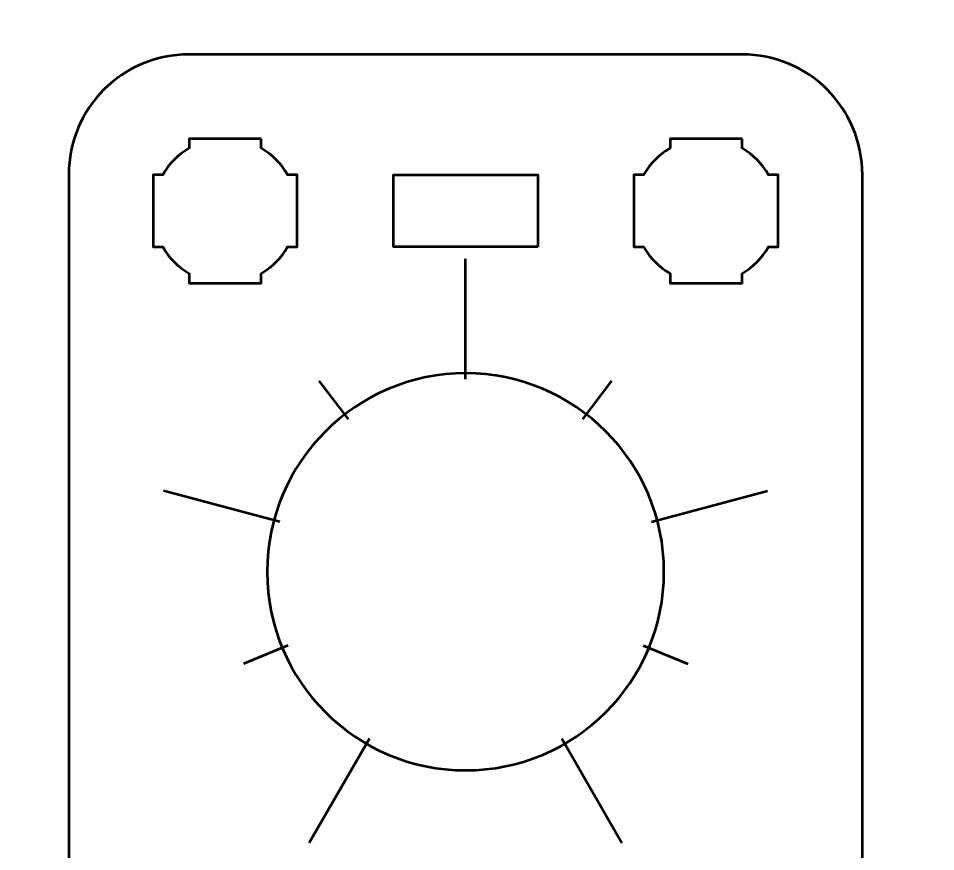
# Model space of a CAD drawing. Header units: centimetres. Extents: x -21 to 0, y -29.7 to 0.
# Drawn here: x -11.96 to -8.145, y -11.413 to -7.95 of the extents above; entities that cross this region are included whole.
import ezdxf

# ---------------------------------------------------------------- set-up
doc = ezdxf.new("R2010")
doc.units = ezdxf.units.CM
doc.header["$MEASUREMENT"] = 0
doc.layers.add('Layer 1', color=7, linetype='Continuous')

msp = doc.modelspace()

# ---------------------------------------------------------------- linework, layer by layer
at = {"layer": 'Layer 1', "color": 1, "lineweight": 53}
msp.add_open_spline([(-21.00003, -29.19995), (-21.00003, -29.19995), (-21.00003, -5.29992), (-21.00003, -5.29992), (-21.00003, -5.29992), (-21.00003, -5.21709), (-20.93286, -5.14992), (-20.85003, -5.14992), (-20.85003, -5.14992), (-20.7672, -5.14992), (-20.70003, -5.08275), (-20.70003, -4.99992), (-20.70003, -4.99992), (-20.70003, -4.91709), (-20.7672, -4.84992), (-20.85003, -4.84992), (-20.85003, -4.84992), (-20.93286, -4.84992), (-21.00003, -4.78275), (-21.00003, -4.69992), (-21.00003, -4.69992), (-21.00003, -4.61709), (-20.93286, -4.54992), (-20.85003, -4.54992), (-20.85003, -4.54992), (-20.7672, -4.54992), (-20.70003, -4.48275), (-20.70003, -4.39992), (-20.70003, -4.39992), (-20.70003, -4.31709), (-20.7672, -4.24992), (-20.85003, -4.24992), (-20.85003, -4.24992), (-20.93286, -4.24992), (-21.00003, -4.18275), (-21.00003, -4.09992), (-21.00003, -4.09992), (-21.00003, -4.01709), (-20.93286, -3.94992), (-20.85003, -3.94992), (-20.85003, -3.94992), (-20.7672, -3.94992), (-20.70003, -3.88275), (-20.70003, -3.79992), (-20.70003, -3.79992), (-20.70003, -3.71709), (-20.7672, -3.64992), (-20.85003, -3.64992), (-20.85003, -3.64992), (-20.93286, -3.64992), (-21.00003, -3.58275), (-21.00003, -3.49992), (-21.00003, -3.49992), (-21.00003, -3.41709), (-20.93286, -3.34992), (-20.85003, -3.34992), (-20.85003, -3.34992), (-20.7672, -3.34992), (-20.70003, -3.28275), (-20.70003, -3.19992), (-20.70003, -3.19992), (-20.70003, -3.11709), (-20.7672, -3.04992), (-20.85003, -3.04992), (-20.85003, -3.04992), (-20.93286, -3.04992), (-21.00003, -2.98275), (-21.00003, -2.89992), (-21.00003, -2.89992), (-21.00003, -2.81709), (-20.93286, -2.74992), (-20.85003, -2.74992), (-20.85003, -2.74992), (-20.7672, -2.74992), (-20.70003, -2.68275), (-20.70003, -2.59992), (-20.70003, -2.59992), (-20.70003, -2.51709), (-20.7672, -2.44992), (-20.85003, -2.44992), (-20.85003, -2.44992), (-20.93286, -2.44992), (-21.00003, -2.38275), (-21.00003, -2.29992), (-21.00003, -2.29992), (-21.00003, -2.21709), (-20.93286, -2.14992), (-20.85003, -2.14992), (-20.85003, -2.14992), (-20.7672, -2.14992), (-20.70003, -2.08275), (-20.70003, -1.99992), (-20.70003, -1.99992), (-20.70003, -1.91709), (-20.7672, -1.84992), (-20.85003, -1.84992), (-20.85003, -1.84992), (-20.93286, -1.84992), (-21.00003, -1.78275), (-21.00003, -1.69992), (-21.00003, -1.69992), (-21.00003, -1.61709), (-20.93286, -1.54992), (-20.85003, -1.54992), (-20.85003, -1.54992), (-20.7672, -1.54992), (-20.70003, -1.48275), (-20.70003, -1.39992), (-20.70003, -1.39992), (-20.70003, -1.31709), (-20.7672, -1.24992), (-20.85003, -1.24992), (-20.85003, -1.24992), (-20.93286, -1.24992), (-21.00003, -1.18275), (-21.00003, -1.09992), (-21.00003, -1.09992), (-21.00003, -1.09992), (-21.00003, -0.49992), (-21.00003, -0.49992), (-21.00003, -0.49992), (-21.00003, -0.22295), (-20.77694, 0.00004), (-20.49994, 0.00004), (-20.49994, 0.00004), (-20.49994, 0.00004), (-0.50008, 0.00004), (-0.50008, 0.00004), (-0.50008, 0.00004), (-0.22294, 0.00004), (0.00002, -0.22295), (0.00002, -0.49992), (0.00002, -0.49992), (0.00002, -0.49992), (0.00002, -29.19995), (0.00002, -29.19995), (0.00002, -29.19995), (0.00002, -29.47695), (-0.22294, -29.70004), (-0.50008, -29.70004), (-0.50008, -29.70004), (-0.50008, -29.70004), (-20.49994, -29.70004), (-20.49994, -29.70004), (-20.49994, -29.70004), (-20.77694, -29.70004), (-21.00003, -29.47695), (-21.00003, -29.19995)], degree=3, knots=[0, 0, 0, 0, 0.027027, 0.027027, 0.027027, 0.027027, 0.0540541, 0.0540541, 0.0540541, 0.0540541, 0.0810811, 0.0810811, 0.0810811, 0.0810811, 0.1081081, 0.1081081, 0.1081081, 0.1081081, 0.1351351, 0.1351351, 0.1351351, 0.1351351, 0.1621622, 0.1621622, 0.1621622, 0.1621622, 0.1891892, 0.1891892, 0.1891892, 0.1891892, 0.2162162, 0.2162162, 0.2162162, 0.2162162, 0.2432432, 0.2432432, 0.2432432, 0.2432432, 0.2702703, 0.2702703, 0.2702703, 0.2702703, 0.2972973, 0.2972973, 0.2972973, 0.2972973, 0.3243243, 0.3243243, 0.3243243, 0.3243243, 0.3513514, 0.3513514, 0.3513514, 0.3513514, 0.3783784, 0.3783784, 0.3783784, 0.3783784, 0.4054054, 0.4054054, 0.4054054, 0.4054054, 0.4324324, 0.4324324, 0.4324324, 0.4324324, 0.4594595, 0.4594595, 0.4594595, 0.4594595, 0.4864865, 0.4864865, 0.4864865, 0.4864865, 0.5135135, 0.5135135, 0.5135135, 0.5135135, 0.5405405, 0.5405405, 0.5405405, 0.5405405, 0.5675676, 0.5675676, 0.5675676, 0.5675676, 0.5945946, 0.5945946, 0.5945946, 0.5945946, 0.6216216, 0.6216216, 0.6216216, 0.6216216, 0.6486486, 0.6486486, 0.6486486, 0.6486486, 0.6756757, 0.6756757, 0.6756757, 0.6756757, 0.7027027, 0.7027027, 0.7027027, 0.7027027, 0.7297297, 0.7297297, 0.7297297, 0.7297297, 0.7567568, 0.7567568, 0.7567568, 0.7567568, 0.7837838, 0.7837838, 0.7837838, 0.7837838, 0.8108108, 0.8108108, 0.8108108, 0.8108108, 0.8378378, 0.8378378, 0.8378378, 0.8378378, 0.8648649, 0.8648649, 0.8648649, 0.8648649, 0.8918919, 0.8918919, 0.8918919, 0.8918919, 0.9189189, 0.9189189, 0.9189189, 0.9189189, 0.9459459, 0.9459459, 0.9459459, 0.9459459, 0.972973, 0.972973, 0.972973, 0.972973, 1, 1, 1, 1], dxfattribs=at)
at = {"layer": 'Layer 1', "color": 3, "lineweight": 53}
msp.add_open_spline([(-8.45002, -8.60008), (-8.45002, -8.60008), (-8.45002, -14.89993), (-8.45002, -14.89993), (-8.45002, -14.89993), (-8.45002, -15.17706), (-8.67312, -15.40002), (-8.95012, -15.40002), (-8.95012, -15.40002), (-8.95012, -15.40002), (-11.25004, -15.40002), (-11.25004, -15.40002), (-11.25004, -15.40002), (-11.52705, -15.40002), (-11.75, -15.17706), (-11.75, -14.89993), (-11.75, -14.89993), (-11.75, -14.89993), (-11.75, -8.60008), (-11.75, -8.60008), (-11.75, -8.60008), (-11.75, -8.32309), (-11.52705, -8.1), (-11.25004, -8.1), (-11.25004, -8.1), (-11.25004, -8.1), (-8.95012, -8.1), (-8.95012, -8.1), (-8.95012, -8.1), (-8.67312, -8.1), (-8.45002, -8.32309), (-8.45002, -8.60008)], degree=3, knots=[0, 0, 0, 0, 0.125, 0.125, 0.125, 0.125, 0.25, 0.25, 0.25, 0.25, 0.375, 0.375, 0.375, 0.375, 0.5, 0.5, 0.5, 0.5, 0.625, 0.625, 0.625, 0.625, 0.75, 0.75, 0.75, 0.75, 0.875, 0.875, 0.875, 0.875, 1, 1, 1, 1], dxfattribs=at)
at = {"layer": 'Layer 1', "lineweight": 53}
for points, knots in [([(-10.94993, -8.45), (-10.94993, -8.45), (-10.94993, -8.49011), (-10.94993, -8.49011), (-10.94993, -8.49011), (-10.90445, -8.51643), (-10.86642, -8.55446), (-10.84011, -8.59993), (-10.84011, -8.59993), (-10.84011, -8.59993), (-10.8, -8.59993), (-10.8, -8.59993), (-10.8, -8.59993), (-10.8, -8.59993), (-10.8, -8.75), (-10.8, -8.75), (-10.8, -8.75), (-10.8, -8.75), (-10.8, -8.89993), (-10.8, -8.89993), (-10.8, -8.89993), (-10.8, -8.89993), (-10.84011, -8.89993), (-10.84011, -8.89993), (-10.84011, -8.89993), (-10.86642, -8.94555), (-10.90445, -8.98347), (-10.94993, -9.00979), (-10.94993, -9.00979), (-10.94993, -9.00979), (-10.94993, -9.05001), (-10.94993, -9.05001), (-10.94993, -9.05001), (-10.94993, -9.05001), (-11.1, -9.05001), (-11.1, -9.05001), (-11.1, -9.05001), (-11.1, -9.05001), (-11.24993, -9.05001), (-11.24993, -9.05001), (-11.24993, -9.05001), (-11.24993, -9.05001), (-11.24993, -9.00979), (-11.24993, -9.00979), (-11.24993, -9.00979), (-11.2954, -8.98347), (-11.33343, -8.94555), (-11.35975, -8.89993), (-11.35975, -8.89993), (-11.35975, -8.89993), (-11.4, -8.89993), (-11.4, -8.89993), (-11.4, -8.89993), (-11.4, -8.89993), (-11.4, -8.75), (-11.4, -8.75), (-11.4, -8.75), (-11.4, -8.75), (-11.4, -8.59993), (-11.4, -8.59993), (-11.4, -8.59993), (-11.4, -8.59993), (-11.35975, -8.59993), (-11.35975, -8.59993), (-11.35975, -8.59993), (-11.33343, -8.55446), (-11.2954, -8.51643), (-11.24993, -8.49011), (-11.24993, -8.49011), (-11.24993, -8.49011), (-11.24993, -8.45), (-11.24993, -8.45), (-11.24993, -8.45), (-11.24993, -8.45), (-11.1, -8.45), (-11.1, -8.45), (-11.1, -8.45), (-11.1, -8.45), (-10.94993, -8.45), (-10.94993, -8.45)], [0, 0, 0, 0, 0.05, 0.05, 0.05, 0.05, 0.1, 0.1, 0.1, 0.1, 0.15, 0.15, 0.15, 0.15, 0.2, 0.2, 0.2, 0.2, 0.25, 0.25, 0.25, 0.25, 0.3, 0.3, 0.3, 0.3, 0.35, 0.35, 0.35, 0.35, 0.4, 0.4, 0.4, 0.4, 0.45, 0.45, 0.45, 0.45, 0.5, 0.5, 0.5, 0.5, 0.55, 0.55, 0.55, 0.55, 0.6, 0.6, 0.6, 0.6, 0.65, 0.65, 0.65, 0.65, 0.7, 0.7, 0.7, 0.7, 0.75, 0.75, 0.75, 0.75, 0.8, 0.8, 0.8, 0.8, 0.85, 0.85, 0.85, 0.85, 0.9, 0.9, 0.9, 0.9, 0.95, 0.95, 0.95, 0.95, 1, 1, 1, 1]), ([(-8.94993, -8.45), (-8.94993, -8.45), (-8.94993, -8.49011), (-8.94993, -8.49011), (-8.94993, -8.49011), (-8.90445, -8.51643), (-8.86642, -8.55446), (-8.84011, -8.59993), (-8.84011, -8.59993), (-8.84011, -8.59993), (-8.8, -8.59993), (-8.8, -8.59993), (-8.8, -8.59993), (-8.8, -8.59993), (-8.8, -8.75), (-8.8, -8.75), (-8.8, -8.75), (-8.8, -8.75), (-8.8, -8.89993), (-8.8, -8.89993), (-8.8, -8.89993), (-8.8, -8.89993), (-8.84011, -8.89993), (-8.84011, -8.89993), (-8.84011, -8.89993), (-8.86642, -8.94555), (-8.90445, -8.98347), (-8.94993, -9.00979), (-8.94993, -9.00979), (-8.94993, -9.00979), (-8.94993, -9.05001), (-8.94993, -9.05001), (-8.94993, -9.05001), (-8.94993, -9.05001), (-9.1, -9.05001), (-9.1, -9.05001), (-9.1, -9.05001), (-9.1, -9.05001), (-9.24993, -9.05001), (-9.24993, -9.05001), (-9.24993, -9.05001), (-9.24993, -9.05001), (-9.24993, -9.00979), (-9.24993, -9.00979), (-9.24993, -9.00979), (-9.2954, -8.98347), (-9.33343, -8.94555), (-9.35975, -8.89993), (-9.35975, -8.89993), (-9.35975, -8.89993), (-9.4, -8.89993), (-9.4, -8.89993), (-9.4, -8.89993), (-9.4, -8.89993), (-9.4, -8.75), (-9.4, -8.75), (-9.4, -8.75), (-9.4, -8.75), (-9.4, -8.59993), (-9.4, -8.59993), (-9.4, -8.59993), (-9.4, -8.59993), (-9.35975, -8.59993), (-9.35975, -8.59993), (-9.35975, -8.59993), (-9.33343, -8.55446), (-9.2954, -8.51643), (-9.24993, -8.49011), (-9.24993, -8.49011), (-9.24993, -8.49011), (-9.24993, -8.45), (-9.24993, -8.45), (-9.24993, -8.45), (-9.24993, -8.45), (-9.1, -8.45), (-9.1, -8.45), (-9.1, -8.45), (-9.1, -8.45), (-8.94993, -8.45), (-8.94993, -8.45)], [0, 0, 0, 0, 0.05, 0.05, 0.05, 0.05, 0.1, 0.1, 0.1, 0.1, 0.15, 0.15, 0.15, 0.15, 0.2, 0.2, 0.2, 0.2, 0.25, 0.25, 0.25, 0.25, 0.3, 0.3, 0.3, 0.3, 0.35, 0.35, 0.35, 0.35, 0.4, 0.4, 0.4, 0.4, 0.45, 0.45, 0.45, 0.45, 0.5, 0.5, 0.5, 0.5, 0.55, 0.55, 0.55, 0.55, 0.6, 0.6, 0.6, 0.6, 0.65, 0.65, 0.65, 0.65, 0.7, 0.7, 0.7, 0.7, 0.75, 0.75, 0.75, 0.75, 0.8, 0.8, 0.8, 0.8, 0.85, 0.85, 0.85, 0.85, 0.9, 0.9, 0.9, 0.9, 0.95, 0.95, 0.95, 0.95, 1, 1, 1, 1]), ([(-9.79999, -8.90007), (-9.79999, -8.90007), (-9.79999, -8.60007), (-9.79999, -8.60007), (-9.79999, -8.60007), (-9.79999, -8.60007), (-10.39999, -8.60007), (-10.39999, -8.60007), (-10.39999, -8.60007), (-10.39999, -8.60007), (-10.39999, -8.90007), (-10.39999, -8.90007), (-10.39999, -8.90007), (-10.39999, -8.90007), (-9.79999, -8.90007), (-9.79999, -8.90007)], [0, 0, 0, 0, 0.25, 0.25, 0.25, 0.25, 0.5, 0.5, 0.5, 0.5, 0.75, 0.75, 0.75, 0.75, 1, 1, 1, 1]), ([(-10.10001, -9.42501), (-9.64448, -9.42501), (-9.27502, -9.79447), (-9.27502, -10.25001), (-9.27502, -10.25001), (-9.27502, -10.70555), (-9.64448, -11.07501), (-10.10001, -11.07501), (-10.10001, -11.07501), (-10.55555, -11.07501), (-10.92501, -10.70555), (-10.92501, -10.25001), (-10.92501, -10.25001), (-10.92501, -9.79447), (-10.55555, -9.42501), (-10.10001, -9.42501)], [0, 0, 0, 0, 0.25, 0.25, 0.25, 0.25, 0.5, 0.5, 0.5, 0.5, 0.75, 0.75, 0.75, 0.75, 1, 1, 1, 1])]:
    msp.add_open_spline(points, degree=3, knots=knots, dxfattribs=at)
at = {"layer": 'Layer 1', "color": 5, "lineweight": 53}
for points in [[(-10.10002, -9.45001), (-10.10002, -9.45001), (-10.10002, -8.95001), (-10.10002, -8.95001)], [(-10.58702, -9.61533), (-10.58702, -9.61533), (-10.70877, -9.45666), (-10.70877, -9.45666)], [(-9.61301, -9.61532), (-9.61301, -9.61532), (-9.49126, -9.45665), (-9.49126, -9.45665)], [(-9.61301, -9.61532), (-9.61301, -9.61532), (-9.49126, -9.45665), (-9.49126, -9.45665)], [(-10.87275, -10.04295), (-10.87275, -10.04295), (-11.35571, -9.91354), (-11.35571, -9.91354)], [(-9.32726, -10.04293), (-9.32726, -10.04293), (-8.8443, -9.91352), (-8.8443, -9.91352)], [(-10.83911, -10.55617), (-10.83911, -10.55617), (-11.02389, -10.63271), (-11.02389, -10.63271)], [(-9.3609, -10.55614), (-9.3609, -10.55614), (-9.17612, -10.63268), (-9.17612, -10.63268)], [(-10.49999, -10.94283), (-10.49999, -10.94283), (-10.74999, -11.37584), (-10.74999, -11.37584)], [(-9.69999, -10.94282), (-9.69999, -10.94282), (-9.44999, -11.37583), (-9.44999, -11.37583)]]:
    msp.add_open_spline(points, degree=3, dxfattribs=at)

doc.saveas('drawing.dxf')
